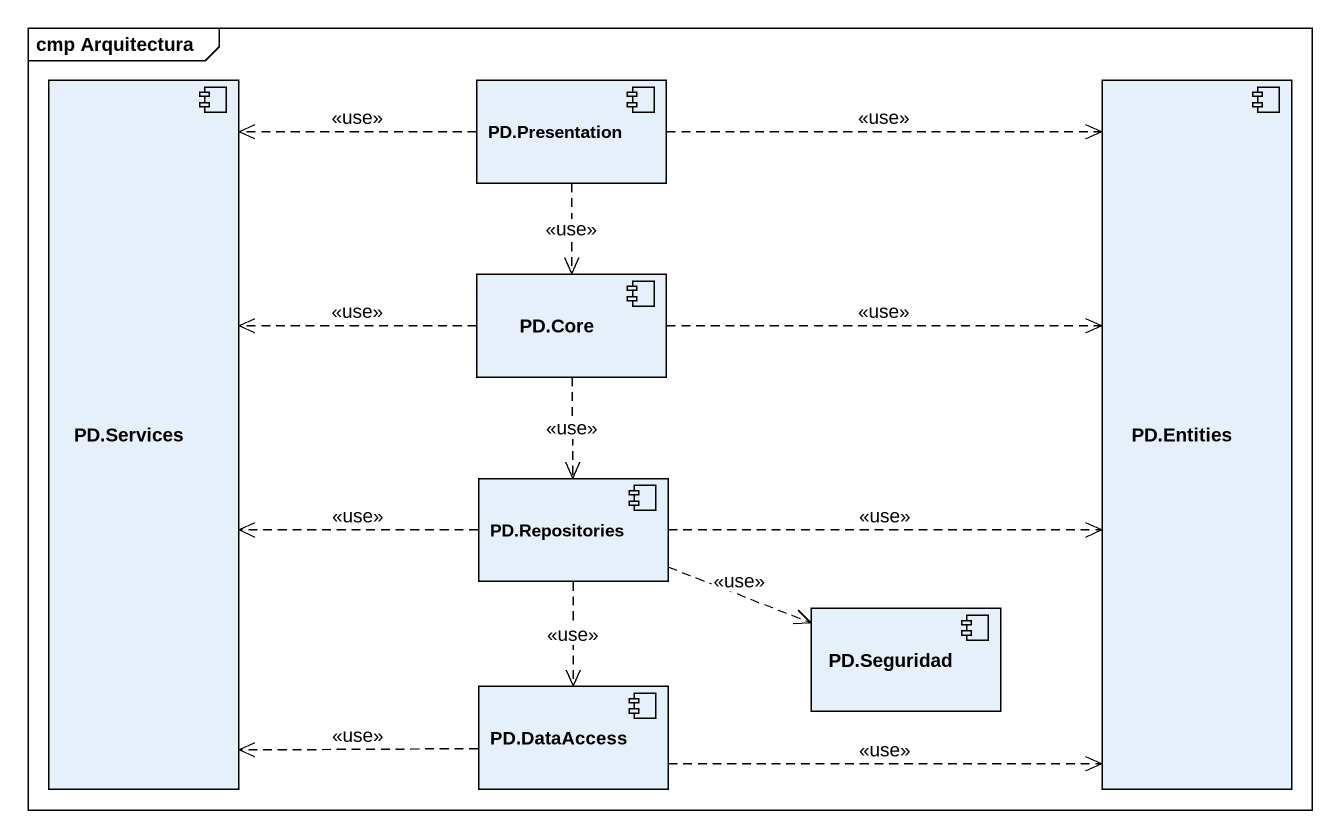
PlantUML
@startuml
mainframe cmp Arquitectura
component "PD.Services" as PD_Services
component "PD.Presentation" as PD_Presentation
component "PD.Entities" as PD_Entities
component "PD.Core" as PD_Core
component "PD.Repositories" as PD_Repositories
component "PD.Seguridad" as PD_Seguridad
component "PD.DataAccess" as PD_DataAccess
PD_Presentation ..> PD_Services : <<use>>
PD_Presentation .right.> PD_Entities : <<use>>
PD_Presentation ..> PD_Core : <<use>>
PD_Core .left.> PD_Services : <<use>>
PD_Core .right.> PD_Entities : <<use>>
PD_Core ..> PD_Repositories : <<use>>
PD_Repositories .left.> PD_Services : <<use>>
PD_Repositories .right.> PD_Entities : <<use>>
PD_Repositories .right.> PD_Seguridad : <<use>>
PD_Repositories ..> PD_DataAccess : <<use>>
PD_DataAccess .up.> PD_Services : <<use>>
PD_DataAccess .right.> PD_Entities : <<use>>
@enduml
